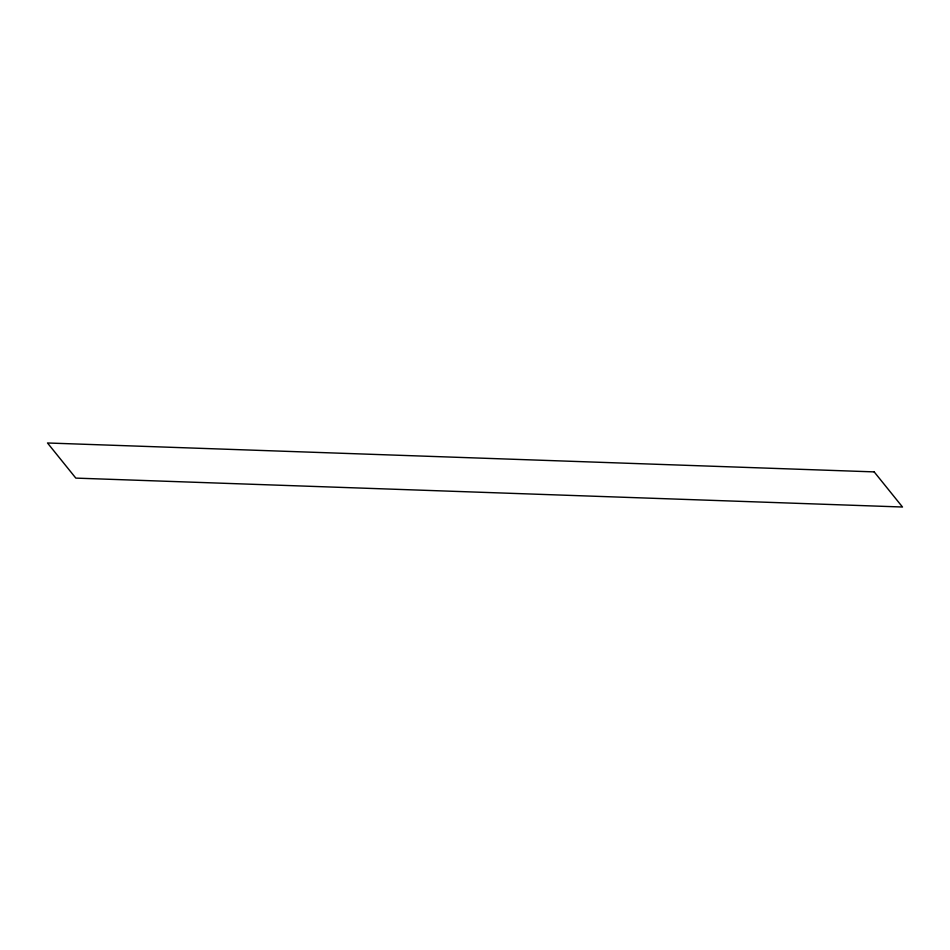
<?xml version="1.0" encoding="UTF-8"?>
<svg xmlns="http://www.w3.org/2000/svg" width="950" height="950" viewBox="0 0 950 950"><rect width="100%" height="100%" fill="white"/><g stroke="black" fill="none" stroke-linecap="round" stroke-linejoin="round"><path stroke-width="1.43" d="M874.178 471.889L47.5 442.985L75.822 478.111L902.5 507.015L874.178 471.889"/></g></svg>
